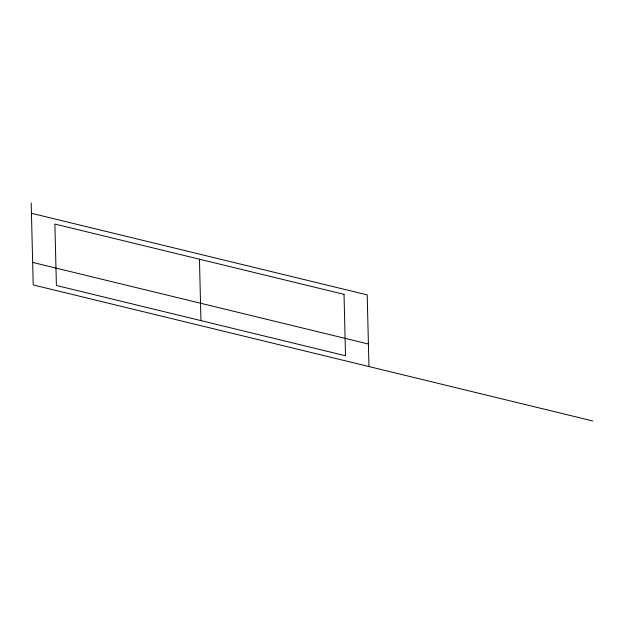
<?xml version="1.0" encoding="UTF-8"?>
<svg xmlns="http://www.w3.org/2000/svg" width="624" height="624" viewBox="0 0 624 624"><rect width="100%" height="100%" fill="white"/><g stroke="black" fill="none" stroke-linecap="round" stroke-linejoin="round"><path stroke-width="0.94" d="M31.45 213.275L367.208 294.895L368.963 366.553M32.651 262.415L368.41 344.027M592.8 420.966L33.205 284.934L31.2 203.034M199.454 259.202L200.959 320.627M344.019 294.341L54.889 224.063L56.394 285.48L345.517 355.766L344.019 294.341"/></g></svg>
